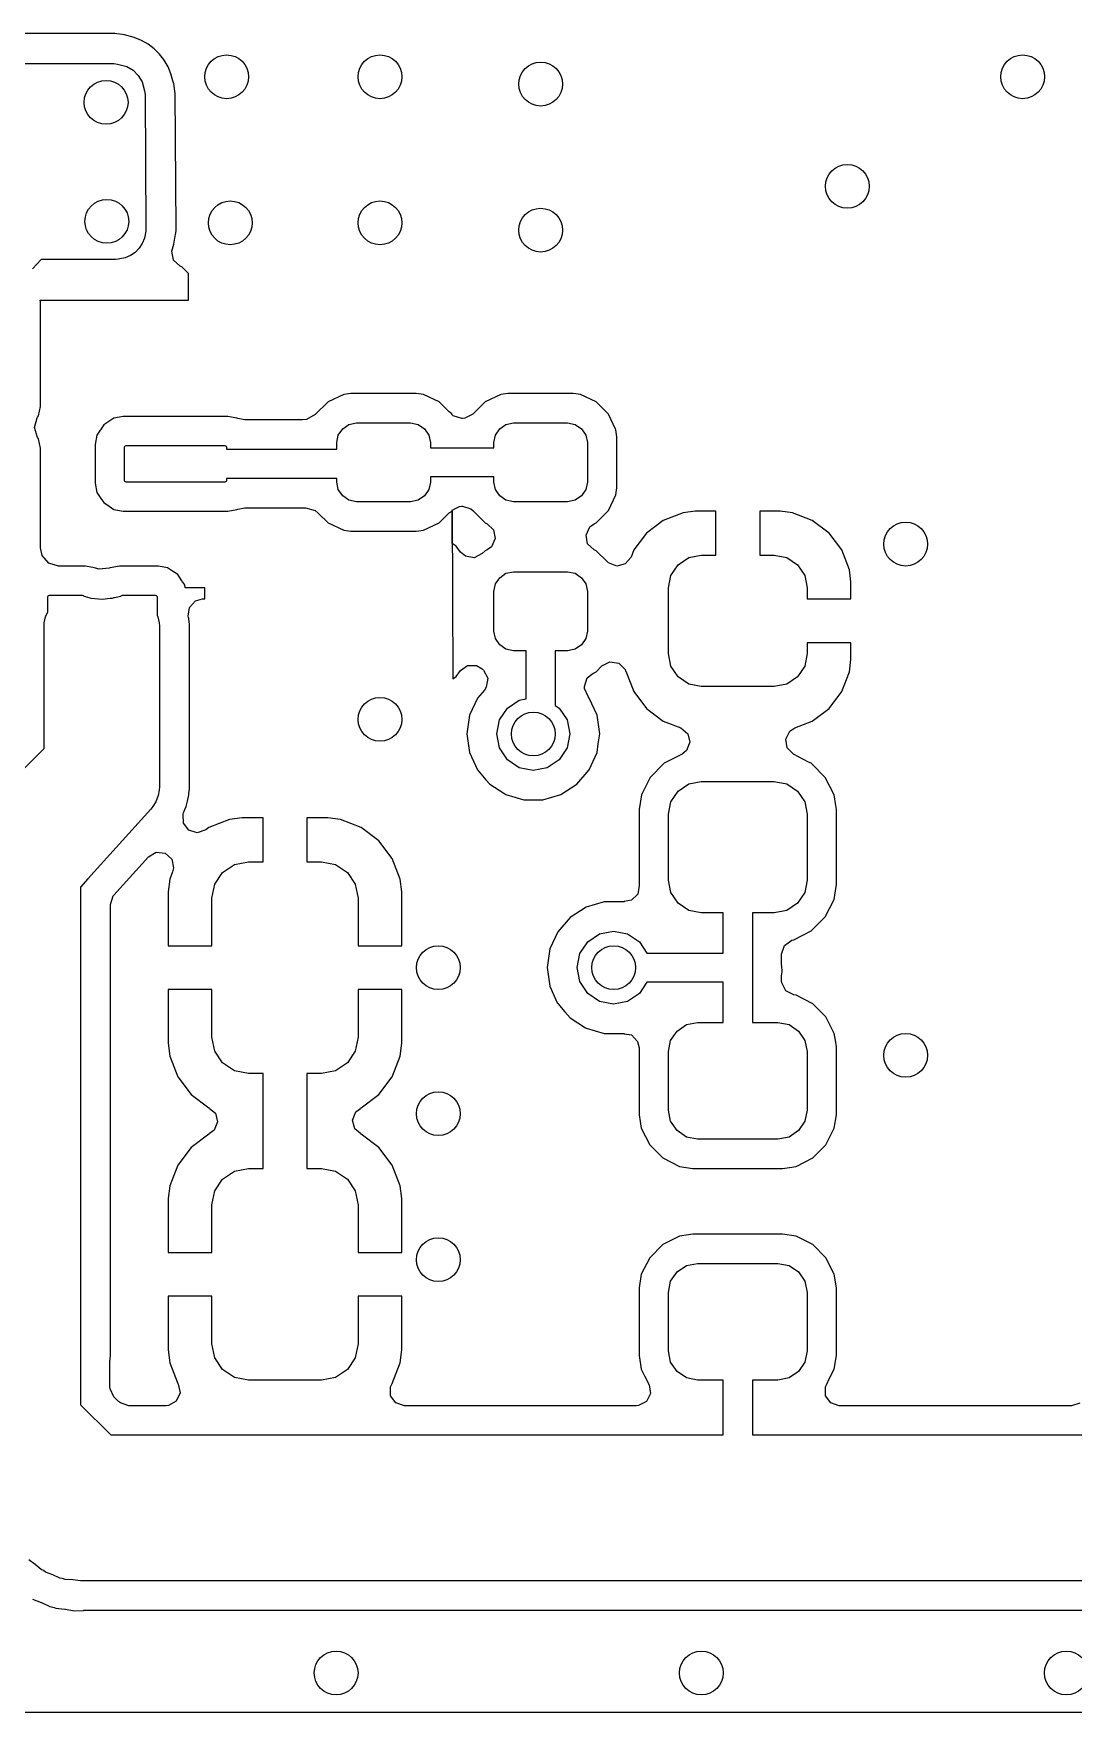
# Model space of a CAD drawing. Extents: x 100.3 to 197.2, y -144.7 to -85.3.
# Drawn here: x 141.43 to 148.55, y -144.7 to -133.2 of the extents above; entities that cross this region are included whole.
import ezdxf

# ---------------------------------------------------------------- set-up
doc = ezdxf.new("R2010")
doc.units = 0
doc.layers.add('BLACK', color=7, linetype='CONTINUOUS')

msp = doc.modelspace()

# ---------------------------------------------------------------- linework, layer by layer
at = {"layer": 'BLACK', "linetype": 'CONTINUOUS'}
for p, q in [((141.985, -133.204), (141.036, -133.204)), ((141.999, -133.205), (141.985, -133.204)), ((142.037, -133.21), (141.999, -133.205)), ((142.05, -133.213), (142.037, -133.21)), ((142.037, -133.21), (142.037, -133.21)), ((142.037, -133.21), (142.037, -133.21)), ((142.118, -133.231), (142.05, -133.213)), ((142.168, -133.252), (142.118, -133.231)), ((142.118, -133.231), (142.118, -133.231)), ((142.212, -133.277), (142.168, -133.252)), ((142.255, -133.309), (142.212, -133.277)), ((142.29, -133.345), (142.255, -133.309)), ((142.318, -133.38), (142.29, -133.345)), ((142.29, -133.345), (142.29, -133.345)), ((141.041, -133.41), (141.979, -133.41)), ((141.979, -133.41), (142.004, -133.413)), ((142.004, -133.413), (142.066, -133.43)), ((142.066, -133.43), (142.11, -133.455)), ((142.11, -133.455), (142.145, -133.491)), ((142.323, -133.387), (142.318, -133.38)), ((142.349, -133.431), (142.323, -133.387)), ((142.369, -133.48), (142.349, -133.431)), ((142.145, -133.491), (142.171, -133.535)), ((142.171, -133.535), (142.188, -133.596)), ((142.383, -133.528), (142.369, -133.48)), ((142.369, -133.48), (142.369, -133.48)), ((142.369, -133.48), (142.369, -133.48)), ((142.388, -133.548), (142.383, -133.528)), ((142.391, -133.561), (142.388, -133.548)), ((142.396, -133.6), (142.391, -133.561)), ((142.188, -133.596), (142.192, -133.621)), ((142.192, -133.621), (142.198, -134.539)), ((142.397, -133.613), (142.396, -133.6)), ((142.404, -134.542), (142.397, -133.613)), ((142.187, -134.606), (142.173, -134.642)), ((142.197, -134.558), (142.187, -134.606)), ((142.198, -134.539), (142.197, -134.558)), ((142.389, -134.645), (142.399, -134.592)), ((142.399, -134.592), (142.401, -134.582)), ((142.401, -134.582), (142.404, -134.552)), ((142.404, -134.552), (142.404, -134.542)), ((142.092, -134.724), (142.056, -134.739)), ((142.124, -134.702), (142.092, -134.724)), ((142.151, -134.674), (142.124, -134.702)), ((142.173, -134.642), (142.151, -134.674)), ((142.376, -134.695), (142.379, -134.679)), ((142.387, -134.755), (142.376, -134.695)), ((142.379, -134.679), (142.389, -134.645)), ((141.48, -134.75), (141.421, -134.814)), ((141.989, -134.75), (141.48, -134.75)), ((142.008, -134.748), (141.989, -134.75)), ((142.056, -134.739), (142.008, -134.748)), ((142.432, -134.797), (142.387, -134.755)), ((142.445, -134.803), (142.432, -134.797)), ((142.49, -134.848), (142.445, -134.803)), ((142.49, -135.03), (142.49, -134.848)), ((141.475, -135.042), (141.473, -135.03)), ((141.473, -135.03), (142.49, -135.03)), ((141.475, -135.758), (141.475, -135.042)), ((141.475, -135.042), (141.475, -135.042)), ((141.463, -135.821), (141.475, -135.758)), ((141.475, -135.758), (141.475, -135.758)), ((143.445, -135.726), (143.357, -135.813)), ((143.552, -135.676), (143.445, -135.726)), ((143.601, -135.669), (143.552, -135.676)), ((144.049, -135.669), (143.601, -135.669)), ((143.601, -135.669), (143.601, -135.669)), ((144.098, -135.676), (144.049, -135.669)), ((144.049, -135.669), (144.049, -135.669)), ((144.205, -135.726), (144.098, -135.676)), ((144.098, -135.676), (144.098, -135.676)), ((144.098, -135.676), (144.098, -135.676)), ((144.275, -135.795), (144.205, -135.726)), ((144.205, -135.726), (144.205, -135.726)), ((144.52, -135.726), (144.436, -135.81)), ((144.627, -135.676), (144.52, -135.726)), ((144.52, -135.726), (144.52, -135.726)), ((144.52, -135.726), (144.52, -135.726)), ((144.659, -135.672), (144.627, -135.676)), ((144.627, -135.676), (144.627, -135.676)), ((144.676, -135.669), (144.659, -135.672)), ((145.124, -135.669), (144.676, -135.669)), ((145.141, -135.672), (145.124, -135.669)), ((145.173, -135.676), (145.141, -135.672)), ((145.28, -135.726), (145.173, -135.676)), ((145.364, -135.81), (145.28, -135.726)), ((145.28, -135.726), (145.28, -135.726)), ((145.28, -135.726), (145.28, -135.726)), ((141.435, -135.902), (141.454, -135.835)), ((141.454, -135.835), (141.456, -135.831)), ((141.456, -135.831), (141.463, -135.821)), ((141.463, -135.821), (141.463, -135.821)), ((141.979, -135.837), (141.909, -135.884)), ((142.042, -135.825), (141.979, -135.837)), ((142.758, -135.825), (142.042, -135.825)), ((142.042, -135.825), (142.042, -135.825)), ((142.821, -135.837), (142.758, -135.825)), ((142.758, -135.825), (142.758, -135.825)), ((142.828, -135.84), (142.821, -135.837)), ((142.876, -135.85), (142.828, -135.84)), ((143.27, -135.85), (142.876, -135.85)), ((143.296, -135.847), (143.27, -135.85)), ((143.357, -135.813), (143.296, -135.847)), ((143.545, -135.91), (143.588, -135.88)), ((143.588, -135.88), (143.64, -135.87)), ((143.64, -135.87), (144.01, -135.87)), ((144.01, -135.87), (144.062, -135.88)), ((144.062, -135.88), (144.105, -135.91)), ((144.293, -135.807), (144.275, -135.795)), ((144.293, -135.813), (144.293, -135.807)), ((144.302, -135.821), (144.293, -135.813)), ((144.36, -135.839), (144.302, -135.821)), ((144.365, -135.839), (144.36, -135.839)), ((144.381, -135.838), (144.365, -135.839)), ((144.435, -135.811), (144.381, -135.838)), ((144.436, -135.81), (144.435, -135.811)), ((144.436, -135.81), (144.436, -135.81)), ((144.62, -135.91), (144.663, -135.88)), ((144.663, -135.88), (144.715, -135.87)), ((144.715, -135.87), (145.085, -135.87)), ((145.085, -135.87), (145.137, -135.88)), ((145.137, -135.88), (145.18, -135.91)), ((145.412, -135.913), (145.364, -135.81)), ((145.364, -135.81), (145.364, -135.81)), ((145.364, -135.81), (145.364, -135.81)), ((141.456, -135.969), (141.435, -135.902)), ((141.463, -135.979), (141.456, -135.969)), ((141.475, -136.042), (141.463, -135.979)), ((141.463, -135.979), (141.463, -135.979)), ((141.862, -135.954), (141.85, -136.017)), ((141.909, -135.884), (141.862, -135.954)), ((143.505, -136.005), (143.515, -135.953)), ((143.515, -135.953), (143.545, -135.91)), ((144.105, -135.91), (144.135, -135.953)), ((144.135, -135.953), (144.145, -136.005)), ((144.58, -136.005), (144.59, -135.953)), ((144.59, -135.953), (144.62, -135.91)), ((145.18, -135.91), (145.21, -135.953)), ((145.21, -135.953), (145.22, -136.005)), ((145.414, -135.917), (145.412, -135.913)), ((145.421, -135.966), (145.414, -135.917)), ((145.421, -136.314), (145.421, -135.966)), ((141.475, -136.725), (141.475, -136.042)), ((141.475, -136.042), (141.475, -136.042)), ((141.85, -136.017), (141.85, -136.283)), ((142.05, -136.037), (142.051, -136.033)), ((142.05, -136.262), (142.05, -136.037)), ((142.051, -136.033), (142.054, -136.029)), ((142.054, -136.029), (142.058, -136.026)), ((142.058, -136.026), (142.062, -136.025)), ((142.062, -136.025), (142.737, -136.025)), ((142.737, -136.025), (142.742, -136.026)), ((142.742, -136.026), (142.746, -136.029)), ((142.746, -136.029), (142.749, -136.033)), ((142.749, -136.033), (142.75, -136.037)), ((142.75, -136.037), (142.75, -136.05)), ((142.75, -136.05), (143.505, -136.05)), ((143.505, -136.05), (143.505, -136.005)), ((144.145, -136.005), (144.145, -136.04)), ((144.145, -136.04), (144.58, -136.04)), ((144.58, -136.04), (144.58, -136.005)), ((145.22, -136.005), (145.22, -136.275)), ((141.85, -136.283), (141.862, -136.346)), ((142.051, -136.267), (142.05, -136.262)), ((142.054, -136.271), (142.051, -136.267)), ((142.058, -136.274), (142.054, -136.271)), ((142.062, -136.275), (142.058, -136.274)), ((142.737, -136.275), (142.062, -136.275)), ((142.742, -136.274), (142.737, -136.275)), ((142.746, -136.271), (142.742, -136.274)), ((142.749, -136.267), (142.746, -136.271)), ((142.75, -136.262), (142.749, -136.267)), ((143.505, -136.25), (142.75, -136.25)), ((142.75, -136.25), (142.75, -136.262)), ((143.505, -136.275), (143.505, -136.25)), ((143.515, -136.327), (143.505, -136.275)), ((143.545, -136.37), (143.515, -136.327)), ((144.135, -136.327), (144.105, -136.37)), ((144.145, -136.275), (144.135, -136.327)), ((144.58, -136.24), (144.145, -136.24)), ((144.145, -136.24), (144.145, -136.275)), ((144.58, -136.275), (144.58, -136.24)), ((144.59, -136.327), (144.58, -136.275)), ((144.62, -136.37), (144.59, -136.327)), ((145.21, -136.327), (145.18, -136.37)), ((145.22, -136.275), (145.21, -136.327)), ((145.414, -136.363), (145.421, -136.314)), ((141.862, -136.346), (141.89, -136.388)), ((141.89, -136.388), (141.909, -136.416)), ((141.909, -136.416), (141.946, -136.44)), ((141.946, -136.44), (141.979, -136.463)), ((142.828, -136.46), (142.876, -136.451)), ((142.876, -136.451), (143.29, -136.451)), ((143.29, -136.451), (143.357, -136.47)), ((143.588, -136.4), (143.545, -136.37)), ((143.64, -136.41), (143.588, -136.4)), ((144.01, -136.41), (143.64, -136.41)), ((144.062, -136.4), (144.01, -136.41)), ((144.105, -136.37), (144.062, -136.4)), ((144.295, -136.467), (144.344, -136.442)), ((144.344, -136.442), (144.36, -136.44)), ((144.36, -136.44), (144.365, -136.44)), ((144.365, -136.44), (144.423, -136.459)), ((144.663, -136.4), (144.62, -136.37)), ((144.715, -136.41), (144.663, -136.4)), ((145.085, -136.41), (144.715, -136.41)), ((145.137, -136.4), (145.085, -136.41)), ((145.18, -136.37), (145.137, -136.4)), ((145.364, -136.47), (145.414, -136.363)), ((141.979, -136.463), (142.042, -136.475)), ((142.042, -136.475), (142.042, -136.475)), ((142.042, -136.475), (142.042, -136.475)), ((142.042, -136.475), (142.758, -136.475)), ((142.758, -136.475), (142.821, -136.463)), ((142.758, -136.475), (142.758, -136.475)), ((142.821, -136.463), (142.828, -136.46)), ((142.821, -136.463), (142.821, -136.463)), ((143.357, -136.47), (143.377, -136.487)), ((143.377, -136.487), (143.445, -136.554)), ((143.445, -136.554), (143.552, -136.604)), ((144.098, -136.604), (144.205, -136.554)), ((144.205, -136.554), (144.275, -136.485)), ((144.275, -136.485), (144.295, -136.474)), ((144.295, -136.695), (144.295, -136.467)), ((144.295, -136.474), (144.298, -137.623)), ((144.423, -136.459), (144.435, -136.469)), ((144.435, -136.469), (144.436, -136.47)), ((144.436, -136.47), (144.436, -136.47)), ((144.436, -136.47), (144.52, -136.554)), ((144.52, -136.554), (144.52, -136.554)), ((144.52, -136.554), (144.52, -136.554)), ((144.52, -136.554), (144.533, -136.56)), ((144.533, -136.56), (144.578, -136.602)), ((145.237, -136.582), (145.267, -136.56)), ((145.267, -136.56), (145.28, -136.554)), ((145.28, -136.554), (145.364, -136.47)), ((145.74, -136.538), (145.625, -136.625)), ((145.875, -136.485), (145.74, -136.538)), ((145.959, -136.475), (145.875, -136.485)), ((146.1, -136.475), (145.959, -136.475)), ((146.1, -136.775), (146.1, -136.475)), ((146.1, -136.475), (146.1, -136.475)), ((146.4, -136.475), (146.4, -136.775)), ((146.541, -136.475), (146.4, -136.475)), ((146.4, -136.475), (146.4, -136.475)), ((146.625, -136.485), (146.541, -136.475)), ((146.76, -136.538), (146.625, -136.485)), ((146.875, -136.625), (146.76, -136.538)), ((143.552, -136.604), (143.601, -136.611)), ((143.601, -136.611), (143.601, -136.611)), ((143.601, -136.611), (144.049, -136.611)), ((144.049, -136.611), (144.066, -136.608)), ((144.066, -136.608), (144.098, -136.604)), ((144.589, -136.662), (144.563, -136.718)), ((144.578, -136.602), (144.589, -136.662)), ((145.211, -136.638), (145.237, -136.582)), ((145.222, -136.698), (145.211, -136.638)), ((145.625, -136.625), (145.538, -136.74)), ((145.625, -136.625), (145.625, -136.625)), ((146.962, -136.74), (146.875, -136.625)), ((146.875, -136.625), (146.875, -136.625)), ((141.487, -136.777), (141.475, -136.725)), ((141.532, -136.83), (141.487, -136.777)), ((144.321, -136.714), (144.295, -136.695)), ((144.351, -136.754), (144.321, -136.714)), ((144.321, -136.714), (144.321, -136.714)), ((144.385, -136.783), (144.351, -136.754)), ((144.446, -136.793), (144.385, -136.783)), ((144.5, -136.765), (144.446, -136.793)), ((144.52, -136.746), (144.5, -136.765)), ((144.533, -136.74), (144.52, -136.746)), ((144.563, -136.718), (144.533, -136.74)), ((145.267, -136.74), (145.222, -136.698)), ((145.28, -136.746), (145.267, -136.74)), ((145.357, -136.822), (145.28, -136.746)), ((145.519, -136.789), (145.48, -136.836)), ((145.538, -136.74), (145.519, -136.789)), ((145.538, -136.74), (145.538, -136.74)), ((145.841, -136.841), (145.914, -136.792)), ((145.914, -136.792), (146, -136.775)), ((146, -136.775), (146.1, -136.775)), ((146.4, -136.775), (146.5, -136.775)), ((146.5, -136.775), (146.586, -136.792)), ((146.586, -136.792), (146.659, -136.841)), ((147.015, -136.875), (146.962, -136.74)), ((141.6, -136.85), (141.532, -136.83)), ((141.783, -136.85), (141.6, -136.85)), ((141.846, -136.862), (141.783, -136.85)), ((141.783, -136.85), (141.783, -136.85)), ((141.853, -136.865), (141.846, -136.862)), ((141.878, -136.872), (141.853, -136.865)), ((141.947, -136.865), (141.878, -136.872)), ((141.954, -136.862), (141.947, -136.865)), ((142.017, -136.85), (141.954, -136.862)), ((142.283, -136.85), (142.017, -136.85)), ((142.017, -136.85), (142.017, -136.85)), ((142.346, -136.862), (142.283, -136.85)), ((142.283, -136.85), (142.283, -136.85)), ((142.38, -136.885), (142.346, -136.862)), ((142.416, -136.909), (142.38, -136.885)), ((142.444, -136.951), (142.416, -136.909)), ((144.62, -136.93), (144.663, -136.9)), ((144.663, -136.9), (144.715, -136.89)), ((144.715, -136.89), (145.085, -136.89)), ((145.085, -136.89), (145.137, -136.9)), ((145.137, -136.9), (145.18, -136.93)), ((145.364, -136.829), (145.357, -136.822)), ((145.421, -136.851), (145.364, -136.829)), ((145.48, -136.836), (145.421, -136.851)), ((145.775, -137), (145.792, -136.914)), ((145.792, -136.914), (145.841, -136.841)), ((146.659, -136.841), (146.708, -136.914)), ((146.708, -136.914), (146.725, -137)), ((147.025, -136.959), (147.015, -136.875)), ((142.463, -136.979), (142.444, -136.951)), ((142.467, -137), (142.463, -136.979)), ((142.6, -137), (142.467, -137)), ((142.6, -137.075), (142.6, -137)), ((144.58, -137.025), (144.59, -136.973)), ((144.58, -137.295), (144.58, -137.025)), ((144.59, -136.973), (144.62, -136.93)), ((145.18, -136.93), (145.21, -136.973)), ((145.21, -136.973), (145.22, -137.025)), ((145.22, -137.025), (145.22, -137.295)), ((145.775, -137.45), (145.775, -137)), ((146.725, -137), (146.725, -137.075)), ((147.025, -137.075), (147.025, -136.959)), ((147.025, -136.959), (147.025, -136.959)), ((141.525, -137.062), (141.526, -137.058)), ((141.525, -137.163), (141.525, -137.062)), ((141.526, -137.058), (141.529, -137.054)), ((141.529, -137.054), (141.533, -137.051)), ((141.533, -137.051), (141.537, -137.05)), ((141.537, -137.05), (141.762, -137.05)), ((141.762, -137.05), (141.767, -137.051)), ((141.767, -137.051), (141.771, -137.054)), ((141.771, -137.054), (141.774, -137.057)), ((141.774, -137.057), (141.775, -137.057)), ((141.775, -137.057), (141.785, -137.059)), ((141.785, -137.059), (141.79, -137.061)), ((141.79, -137.061), (141.82, -137.069)), ((141.82, -137.069), (141.82, -137.069)), ((141.82, -137.069), (141.82, -137.069)), ((141.82, -137.069), (141.9, -137.077)), ((141.9, -137.077), (141.953, -137.071)), ((141.9, -137.077), (141.9, -137.077)), ((141.9, -137.077), (141.9, -137.077)), ((141.953, -137.071), (141.955, -137.071)), ((141.955, -137.071), (141.959, -137.07)), ((141.959, -137.07), (141.965, -137.07)), ((141.965, -137.07), (141.969, -137.069)), ((141.969, -137.069), (141.98, -137.066)), ((141.98, -137.066), (141.983, -137.066)), ((141.983, -137.066), (141.994, -137.063)), ((141.994, -137.063), (142.025, -137.057)), ((141.994, -137.063), (141.994, -137.063)), ((142.025, -137.057), (142.026, -137.057)), ((142.026, -137.057), (142.029, -137.054)), ((142.029, -137.054), (142.033, -137.051)), ((142.033, -137.051), (142.037, -137.05)), ((142.037, -137.05), (142.262, -137.05)), ((142.262, -137.05), (142.267, -137.051)), ((142.267, -137.051), (142.271, -137.054)), ((142.271, -137.054), (142.274, -137.058)), ((142.274, -137.058), (142.275, -137.062)), ((142.275, -137.062), (142.275, -137.187)), ((142.488, -137.193), (142.495, -137.133)), ((142.495, -137.133), (142.537, -137.088)), ((142.537, -137.088), (142.585, -137.075)), ((142.585, -137.075), (142.6, -137.075)), ((146.725, -137.075), (147.025, -137.075)), ((147.025, -137.075), (147.025, -137.075)), ((141.5, -137.262), (141.502, -137.238)), ((141.5, -138.1), (141.5, -137.262)), ((141.502, -137.238), (141.51, -137.198)), ((141.51, -137.198), (141.525, -137.163)), ((142.275, -137.187), (142.28, -137.198)), ((142.28, -137.198), (142.288, -137.238)), ((142.288, -137.238), (142.29, -137.262)), ((142.29, -137.262), (142.29, -138.362)), ((142.49, -137.203), (142.488, -137.193)), ((142.491, -137.21), (142.49, -137.203)), ((142.49, -137.203), (142.49, -137.203)), ((142.492, -137.213), (142.491, -137.21)), ((142.495, -137.247), (142.492, -137.213)), ((142.495, -137.257), (142.495, -137.247)), ((142.495, -138.366), (142.495, -137.257)), ((144.59, -137.347), (144.58, -137.295)), ((144.62, -137.39), (144.59, -137.347)), ((145.21, -137.347), (145.18, -137.39)), ((145.22, -137.295), (145.21, -137.347)), ((147.025, -137.375), (146.725, -137.375)), ((146.725, -137.375), (146.725, -137.45)), ((147.025, -137.491), (147.025, -137.375)), ((147.025, -137.375), (147.025, -137.375)), ((144.663, -137.42), (144.62, -137.39)), ((144.715, -137.43), (144.663, -137.42)), ((144.8, -137.43), (144.715, -137.43)), ((144.8, -137.76), (144.8, -137.43)), ((145.085, -137.43), (145, -137.43)), ((145, -137.43), (145, -137.805)), ((145.137, -137.42), (145.085, -137.43)), ((145.18, -137.39), (145.137, -137.42)), ((145.792, -137.536), (145.775, -137.45)), ((146.725, -137.45), (146.708, -137.536)), ((147.015, -137.575), (147.025, -137.491)), ((147.025, -137.491), (147.025, -137.491)), ((144.298, -137.623), (144.321, -137.606)), ((144.321, -137.606), (144.351, -137.566)), ((144.321, -137.606), (144.321, -137.606)), ((144.351, -137.566), (144.4, -137.53)), ((144.4, -137.53), (144.462, -137.531)), ((144.462, -137.531), (144.5, -137.555)), ((144.5, -137.555), (144.51, -137.564)), ((144.51, -137.564), (144.538, -137.619)), ((145.219, -137.616), (145.258, -137.585)), ((145.258, -137.585), (145.28, -137.574)), ((145.28, -137.574), (145.32, -137.534)), ((145.32, -137.534), (145.375, -137.506)), ((145.375, -137.506), (145.435, -137.516)), ((145.435, -137.516), (145.478, -137.559)), ((145.478, -137.559), (145.482, -137.57)), ((145.482, -137.57), (145.483, -137.57)), ((145.483, -137.57), (145.538, -137.71)), ((145.841, -137.609), (145.792, -137.536)), ((146.708, -137.536), (146.659, -137.609)), ((146.962, -137.71), (147.015, -137.575)), ((144.515, -137.699), (144.467, -137.754)), ((144.528, -137.679), (144.515, -137.699)), ((144.538, -137.619), (144.528, -137.679)), ((145.201, -137.674), (145.219, -137.616)), ((145.201, -137.68), (145.201, -137.674)), ((145.201, -137.688), (145.201, -137.68)), ((145.225, -137.744), (145.201, -137.688)), ((145.538, -137.71), (145.625, -137.825)), ((145.914, -137.658), (145.841, -137.609)), ((146, -137.675), (145.914, -137.658)), ((146.5, -137.675), (146, -137.675)), ((146.586, -137.658), (146.5, -137.675)), ((146.659, -137.609), (146.586, -137.658)), ((146.875, -137.825), (146.962, -137.71)), ((144.467, -137.754), (144.413, -137.872)), ((144.619, -137.904), (144.673, -137.823)), ((144.673, -137.823), (144.754, -137.769)), ((144.754, -137.769), (144.8, -137.76)), ((145, -137.805), (145.027, -137.823)), ((145.027, -137.823), (145.081, -137.904)), ((145.233, -137.754), (145.225, -137.744)), ((145.287, -137.872), (145.233, -137.754)), ((145.233, -137.754), (145.233, -137.754)), ((145.625, -137.825), (145.625, -137.825)), ((145.625, -137.825), (145.74, -137.912)), ((146.76, -137.912), (146.875, -137.825)), ((146.875, -137.825), (146.875, -137.825)), ((144.413, -137.872), (144.395, -138)), ((144.6, -138), (144.619, -137.904)), ((145.081, -137.904), (145.1, -138)), ((145.305, -138), (145.287, -137.872)), ((145.74, -137.912), (145.86, -137.959)), ((146.64, -137.959), (146.76, -137.912)), ((144.395, -138), (144.395, -138)), ((144.395, -138), (144.413, -138.128)), ((144.619, -138.096), (144.6, -138)), ((145.1, -138), (145.081, -138.096)), ((145.295, -138.068), (145.305, -138)), ((145.305, -138), (145.305, -138)), ((145.86, -137.959), (145.907, -137.998)), ((145.922, -138.057), (145.9, -138.114)), ((145.907, -137.998), (145.922, -138.057)), ((146.579, -138.036), (146.606, -137.981)), ((146.588, -138.096), (146.579, -138.036)), ((146.606, -137.981), (146.64, -137.959)), ((140.767, -138.833), (141.441, -138.159)), ((141.441, -138.159), (141.5, -138.1)), ((141.441, -138.159), (141.441, -138.159)), ((144.413, -138.128), (144.467, -138.246)), ((144.673, -138.177), (144.619, -138.096)), ((144.754, -138.231), (144.673, -138.177)), ((145.027, -138.177), (144.946, -138.231)), ((145.081, -138.096), (145.027, -138.177)), ((145.233, -138.246), (145.287, -138.128)), ((145.287, -138.128), (145.295, -138.068)), ((145.869, -138.139), (145.747, -138.201)), ((145.9, -138.114), (145.869, -138.139)), ((146.631, -138.139), (146.588, -138.096)), ((146.735, -138.192), (146.631, -138.139)), ((144.467, -138.246), (144.467, -138.246)), ((144.467, -138.246), (144.525, -138.313)), ((144.85, -138.25), (144.754, -138.231)), ((144.946, -138.231), (144.85, -138.25)), ((145.148, -138.344), (145.233, -138.246)), ((145.747, -138.201), (145.651, -138.297)), ((146.753, -138.201), (146.735, -138.192)), ((146.849, -138.297), (146.753, -138.201)), ((142.288, -138.385), (142.281, -138.422)), ((142.29, -138.362), (142.288, -138.385)), ((142.491, -138.417), (142.492, -138.408)), ((142.492, -138.408), (142.495, -138.376)), ((142.495, -138.376), (142.495, -138.366)), ((144.525, -138.313), (144.552, -138.344)), ((144.552, -138.344), (144.649, -138.406)), ((144.649, -138.406), (144.661, -138.414)), ((145.039, -138.414), (145.148, -138.344)), ((145.651, -138.297), (145.59, -138.417)), ((145.792, -138.464), (145.841, -138.391)), ((145.841, -138.391), (145.914, -138.342)), ((145.914, -138.342), (146, -138.325)), ((146, -138.325), (146.5, -138.325)), ((146.5, -138.325), (146.586, -138.342)), ((146.586, -138.342), (146.659, -138.391)), ((146.659, -138.391), (146.708, -138.464)), ((146.91, -138.417), (146.849, -138.297)), ((146.849, -138.297), (146.849, -138.297)), ((142.231, -138.516), (141.801, -138.993)), ((142.245, -138.497), (142.231, -138.516)), ((142.265, -138.465), (142.245, -138.497)), ((142.281, -138.422), (142.265, -138.465)), ((142.456, -138.541), (142.465, -138.517)), ((142.465, -138.517), (142.473, -138.496)), ((142.473, -138.496), (142.483, -138.459)), ((142.483, -138.459), (142.491, -138.417)), ((144.661, -138.414), (144.785, -138.451)), ((144.785, -138.451), (144.785, -138.451)), ((144.785, -138.451), (144.915, -138.451)), ((144.915, -138.451), (145.039, -138.414)), ((144.915, -138.451), (144.915, -138.451)), ((145.59, -138.417), (145.575, -138.517)), ((145.575, -138.517), (145.575, -139.033)), ((145.59, -138.417), (145.59, -138.417)), ((145.775, -138.55), (145.792, -138.464)), ((146.708, -138.464), (146.725, -138.55)), ((146.921, -138.489), (146.91, -138.417)), ((146.91, -138.417), (146.91, -138.417)), ((146.91, -138.417), (146.91, -138.417)), ((146.925, -138.517), (146.921, -138.489)), ((146.925, -139.033), (146.925, -138.517)), ((142.452, -138.549), (142.456, -138.541)), ((142.454, -138.611), (142.452, -138.549)), ((142.491, -138.659), (142.454, -138.611)), ((142.456, -138.541), (142.456, -138.541)), ((142.628, -138.641), (142.607, -138.657)), ((142.769, -138.586), (142.628, -138.641)), ((142.857, -138.575), (142.769, -138.586)), ((143, -138.575), (142.857, -138.575)), ((143, -138.875), (143, -138.575)), ((143, -138.575), (143, -138.575)), ((143.3, -138.575), (143.3, -138.875)), ((143.443, -138.575), (143.3, -138.575)), ((143.3, -138.575), (143.3, -138.575)), ((143.531, -138.586), (143.443, -138.575)), ((143.672, -138.641), (143.531, -138.586)), ((143.793, -138.732), (143.672, -138.641)), ((145.775, -139), (145.775, -138.55)), ((146.725, -138.55), (146.725, -139)), ((142.549, -138.677), (142.491, -138.659)), ((142.607, -138.657), (142.549, -138.677)), ((143.884, -138.853), (143.793, -138.732)), ((141.998, -139.082), (142.215, -138.841)), ((142.215, -138.841), (142.268, -138.81)), ((142.268, -138.81), (142.329, -138.817)), ((142.329, -138.817), (142.374, -138.858)), ((142.374, -138.858), (142.387, -138.917)), ((143.939, -138.994), (143.884, -138.853)), ((142.38, -138.943), (142.361, -138.994)), ((142.387, -138.917), (142.38, -138.943)), ((142.669, -139.029), (142.723, -138.948)), ((142.723, -138.948), (142.804, -138.894)), ((142.804, -138.894), (142.9, -138.875)), ((142.9, -138.875), (143, -138.875)), ((143.3, -138.875), (143.4, -138.875)), ((143.4, -138.875), (143.496, -138.894)), ((143.496, -138.894), (143.577, -138.948)), ((143.577, -138.948), (143.631, -139.029)), ((141.801, -138.993), (141.75, -139.05)), ((141.75, -139.05), (141.75, -139.127)), ((141.801, -138.993), (141.801, -138.993)), ((141.974, -139.109), (141.981, -139.101)), ((141.981, -139.101), (141.998, -139.082)), ((142.361, -138.994), (142.35, -139.082)), ((142.35, -139.082), (142.35, -139.45)), ((142.65, -139.125), (142.669, -139.029)), ((143.631, -139.029), (143.65, -139.125)), ((143.95, -139.082), (143.939, -138.994)), ((143.95, -139.45), (143.95, -139.082)), ((143.95, -139.082), (143.95, -139.082)), ((145.565, -139.096), (145.522, -139.139)), ((145.575, -139.037), (145.565, -139.096)), ((145.575, -139.033), (145.575, -139.036)), ((145.575, -139.036), (145.575, -139.037)), ((145.575, -139.037), (145.575, -139.037)), ((145.575, -139.037), (145.575, -139.037)), ((145.792, -139.086), (145.775, -139)), ((145.841, -139.159), (145.792, -139.086)), ((146.708, -139.086), (146.659, -139.159)), ((146.725, -139), (146.708, -139.086)), ((146.91, -139.133), (146.924, -139.045)), ((146.924, -139.045), (146.925, -139.033)), ((141.75, -139.127), (141.75, -139.127)), ((141.75, -139.127), (141.75, -141.7)), ((141.956, -139.167), (141.974, -139.109)), ((141.956, -141.55), (141.956, -139.167)), ((142.65, -139.45), (142.65, -139.125)), ((143.65, -139.125), (143.65, -139.45)), ((145.211, -139.186), (145.102, -139.256)), ((145.335, -139.149), (145.211, -139.186)), ((145.211, -139.186), (145.211, -139.186)), ((145.472, -139.149), (145.335, -139.149)), ((145.522, -139.139), (145.472, -139.148)), ((145.472, -139.148), (145.472, -139.149)), ((145.914, -139.208), (145.841, -139.159)), ((146, -139.225), (145.914, -139.208)), ((146.586, -139.208), (146.5, -139.225)), ((146.659, -139.159), (146.586, -139.208)), ((146.849, -139.253), (146.91, -139.133)), ((145.102, -139.256), (145.017, -139.354)), ((146.15, -139.225), (146, -139.225)), ((146.15, -139.5), (146.15, -139.225)), ((146.5, -139.225), (146.35, -139.225)), ((146.35, -139.225), (146.35, -139.6)), ((146.753, -139.349), (146.849, -139.253)), ((145.017, -139.354), (144.963, -139.472)), ((145.169, -139.504), (145.223, -139.423)), ((145.223, -139.423), (145.304, -139.369)), ((145.304, -139.369), (145.4, -139.35)), ((145.4, -139.35), (145.496, -139.369)), ((145.496, -139.369), (145.577, -139.423)), ((145.577, -139.423), (145.628, -139.5)), ((146.569, -139.449), (146.619, -139.413)), ((146.619, -139.413), (146.632, -139.41)), ((146.632, -139.41), (146.633, -139.41)), ((146.633, -139.41), (146.753, -139.349)), ((146.633, -139.41), (146.633, -139.41)), ((142.35, -139.45), (142.35, -139.45)), ((142.35, -139.45), (142.65, -139.45)), ((143.65, -139.45), (143.95, -139.45)), ((143.95, -139.45), (143.95, -139.45)), ((144.963, -139.472), (144.945, -139.6)), ((145.15, -139.6), (145.169, -139.504)), ((145.628, -139.5), (146.15, -139.5)), ((146.55, -139.507), (146.569, -139.449)), ((146.55, -139.584), (146.55, -139.507)), ((144.945, -139.6), (144.945, -139.6)), ((144.945, -139.6), (144.963, -139.728)), ((145.169, -139.696), (145.15, -139.6)), ((146.35, -139.6), (146.35, -139.975)), ((146.551, -139.588), (146.55, -139.584)), ((146.55, -139.656), (146.554, -139.629)), ((146.55, -139.689), (146.55, -139.656)), ((146.554, -139.628), (146.551, -139.588)), ((146.554, -139.629), (146.554, -139.628)), ((142.65, -139.75), (142.35, -139.75)), ((142.35, -139.75), (142.35, -139.75)), ((142.35, -139.75), (142.35, -140.118)), ((142.65, -140.075), (142.65, -139.75)), ((143.95, -139.75), (143.65, -139.75)), ((143.65, -139.75), (143.65, -140.075)), ((143.95, -140.118), (143.95, -139.75)), ((143.95, -139.75), (143.95, -139.75)), ((144.963, -139.728), (145.014, -139.84)), ((145.223, -139.777), (145.169, -139.696)), ((145.304, -139.831), (145.223, -139.777)), ((145.577, -139.777), (145.496, -139.831)), ((145.628, -139.7), (145.577, -139.777)), ((146.15, -139.7), (145.628, -139.7)), ((146.15, -139.975), (146.15, -139.7)), ((146.552, -139.704), (146.55, -139.689)), ((146.579, -139.759), (146.552, -139.704)), ((146.634, -139.787), (146.579, -139.759)), ((146.65, -139.789), (146.634, -139.787)), ((146.763, -139.847), (146.65, -139.789)), ((146.65, -139.789), (146.65, -139.789)), ((145.014, -139.84), (145.017, -139.846)), ((145.017, -139.846), (145.066, -139.903)), ((145.066, -139.903), (145.102, -139.944)), ((145.4, -139.85), (145.304, -139.831)), ((145.496, -139.831), (145.4, -139.85)), ((146.853, -139.937), (146.763, -139.847)), ((145.102, -139.944), (145.208, -140.012)), ((145.208, -140.012), (145.211, -140.014)), ((145.211, -140.014), (145.335, -140.05)), ((145.834, -140.034), (145.898, -139.99)), ((145.898, -139.99), (145.975, -139.975)), ((145.975, -139.975), (146.15, -139.975)), ((146.35, -139.975), (146.525, -139.975)), ((146.525, -139.975), (146.602, -139.99)), ((146.602, -139.99), (146.666, -140.034)), ((146.911, -140.05), (146.853, -139.937)), ((142.35, -140.118), (142.361, -140.206)), ((142.669, -140.171), (142.65, -140.075)), ((143.65, -140.075), (143.631, -140.171)), ((143.939, -140.206), (143.95, -140.118)), ((143.95, -140.118), (143.95, -140.118)), ((145.335, -140.05), (145.335, -140.05)), ((145.335, -140.05), (145.472, -140.05)), ((145.472, -140.05), (145.472, -140.053)), ((145.472, -140.053), (145.522, -140.061)), ((145.522, -140.061), (145.564, -140.105)), ((145.564, -140.105), (145.575, -140.149)), ((145.775, -140.175), (145.79, -140.098)), ((145.79, -140.098), (145.834, -140.034)), ((146.666, -140.034), (146.71, -140.098)), ((146.71, -140.098), (146.725, -140.175)), ((146.918, -140.097), (146.911, -140.05)), ((146.911, -140.05), (146.911, -140.05)), ((146.911, -140.05), (146.911, -140.05)), ((146.925, -140.143), (146.918, -140.097)), ((142.361, -140.206), (142.416, -140.347)), ((142.723, -140.252), (142.669, -140.171)), ((143.631, -140.171), (143.577, -140.252)), ((143.884, -140.347), (143.939, -140.206)), ((145.575, -140.149), (145.575, -140.607)), ((145.775, -140.575), (145.775, -140.175)), ((146.725, -140.175), (146.725, -140.575)), ((146.925, -140.607), (146.925, -140.143)), ((142.416, -140.347), (142.507, -140.468)), ((142.804, -140.306), (142.723, -140.252)), ((142.9, -140.325), (142.804, -140.306)), ((143, -140.325), (142.9, -140.325)), ((143, -140.975), (143, -140.325)), ((143.4, -140.325), (143.3, -140.325)), ((143.3, -140.325), (143.3, -140.975)), ((143.496, -140.306), (143.4, -140.325)), ((143.577, -140.252), (143.496, -140.306)), ((143.793, -140.468), (143.884, -140.347)), ((142.507, -140.468), (142.628, -140.559)), ((143.672, -140.559), (143.793, -140.468)), ((142.628, -140.559), (142.634, -140.562)), ((142.634, -140.562), (142.633, -140.564)), ((142.633, -140.564), (142.673, -140.597)), ((143.612, -140.644), (143.635, -140.587)), ((143.635, -140.587), (143.667, -140.564)), ((143.666, -140.562), (143.672, -140.559)), ((143.667, -140.564), (143.666, -140.562)), ((145.79, -140.652), (145.775, -140.575)), ((146.725, -140.575), (146.71, -140.652)), ((142.688, -140.656), (142.665, -140.713)), ((142.673, -140.597), (142.688, -140.656)), ((143.627, -140.703), (143.612, -140.644)), ((143.667, -140.736), (143.627, -140.703)), ((145.575, -140.607), (145.575, -140.607)), ((145.575, -140.607), (145.589, -140.7)), ((145.589, -140.7), (145.589, -140.7)), ((145.589, -140.7), (145.647, -140.813)), ((145.834, -140.716), (145.79, -140.652)), ((146.71, -140.652), (146.666, -140.716)), ((146.853, -140.813), (146.911, -140.7)), ((146.911, -140.7), (146.925, -140.607)), ((142.628, -140.741), (142.507, -140.832)), ((142.634, -140.738), (142.628, -140.741)), ((142.665, -140.713), (142.633, -140.736)), ((142.633, -140.736), (142.634, -140.738)), ((143.666, -140.738), (143.667, -140.736)), ((143.672, -140.741), (143.666, -140.738)), ((143.793, -140.832), (143.672, -140.741)), ((145.647, -140.813), (145.737, -140.903)), ((145.898, -140.76), (145.834, -140.716)), ((145.975, -140.775), (145.898, -140.76)), ((146.525, -140.775), (145.975, -140.775)), ((146.602, -140.76), (146.525, -140.775)), ((146.666, -140.716), (146.602, -140.76)), ((146.763, -140.903), (146.853, -140.813)), ((142.507, -140.832), (142.416, -140.953)), ((143.884, -140.953), (143.793, -140.832)), ((145.737, -140.903), (145.85, -140.961)), ((146.65, -140.961), (146.763, -140.903)), ((142.416, -140.953), (142.361, -141.094)), ((142.669, -141.129), (142.723, -141.048)), ((142.723, -141.048), (142.804, -140.994)), ((142.804, -140.994), (142.9, -140.975)), ((142.9, -140.975), (143, -140.975)), ((143.3, -140.975), (143.4, -140.975)), ((143.4, -140.975), (143.496, -140.994)), ((143.496, -140.994), (143.577, -141.048)), ((143.577, -141.048), (143.631, -141.129)), ((143.939, -141.094), (143.884, -140.953)), ((145.85, -140.961), (145.943, -140.975)), ((145.943, -140.975), (146.557, -140.975)), ((146.557, -140.975), (146.603, -140.968)), ((146.557, -140.975), (146.557, -140.975)), ((146.557, -140.975), (146.557, -140.975)), ((146.603, -140.968), (146.65, -140.961)), ((146.65, -140.961), (146.65, -140.961)), ((146.65, -140.961), (146.65, -140.961)), ((142.361, -141.094), (142.35, -141.182)), ((142.65, -141.225), (142.669, -141.129)), ((143.631, -141.129), (143.65, -141.225)), ((143.95, -141.182), (143.939, -141.094)), ((142.35, -141.182), (142.35, -141.55)), ((142.65, -141.55), (142.65, -141.225)), ((143.65, -141.225), (143.65, -141.55)), ((143.95, -141.55), (143.95, -141.182)), ((143.95, -141.182), (143.95, -141.182)), ((145.737, -141.497), (145.647, -141.587)), ((145.85, -141.439), (145.737, -141.497)), ((145.943, -141.425), (145.85, -141.439)), ((145.85, -141.439), (145.85, -141.439)), ((146.557, -141.424), (145.943, -141.424)), ((145.943, -141.424), (145.943, -141.425)), ((146.65, -141.439), (146.557, -141.424)), ((146.763, -141.497), (146.65, -141.439)), ((146.65, -141.439), (146.65, -141.439)), ((146.853, -141.587), (146.763, -141.497)), ((141.956, -142.241), (141.956, -141.55)), ((142.35, -141.55), (142.65, -141.55)), ((142.35, -141.55), (142.35, -141.55)), ((143.65, -141.55), (143.95, -141.55)), ((143.95, -141.55), (143.95, -141.55)), ((145.647, -141.587), (145.589, -141.7)), ((145.898, -141.64), (145.975, -141.625)), ((145.975, -141.625), (146.525, -141.625)), ((146.525, -141.625), (146.602, -141.64)), ((146.911, -141.7), (146.853, -141.587)), ((141.75, -141.7), (141.75, -141.7)), ((141.75, -141.7), (141.75, -142.593)), ((145.589, -141.7), (145.575, -141.793)), ((145.79, -141.748), (145.834, -141.684)), ((145.834, -141.684), (145.898, -141.64)), ((146.602, -141.64), (146.666, -141.684)), ((146.666, -141.684), (146.71, -141.748)), ((146.925, -141.793), (146.911, -141.7)), ((142.65, -141.85), (142.35, -141.85)), ((142.35, -141.85), (142.35, -141.85)), ((142.35, -141.85), (142.35, -142.218)), ((142.65, -142.175), (142.65, -141.85)), ((143.95, -141.85), (143.65, -141.85)), ((143.65, -141.85), (143.65, -142.175)), ((143.95, -142.218), (143.95, -141.85)), ((143.95, -141.85), (143.95, -141.85)), ((145.575, -141.793), (145.575, -142.257)), ((145.775, -141.825), (145.79, -141.748)), ((145.775, -142.225), (145.775, -141.825)), ((146.71, -141.748), (146.725, -141.825)), ((146.725, -141.825), (146.725, -142.225)), ((146.925, -142.257), (146.925, -141.793)), ((142.669, -142.271), (142.65, -142.175)), ((143.65, -142.175), (143.631, -142.271)), ((141.951, -142.287), (141.952, -142.286)), ((141.951, -142.3), (141.951, -142.287)), ((141.951, -142.287), (141.951, -142.287)), ((141.951, -142.469), (141.951, -142.3)), ((141.952, -142.283), (141.955, -142.251)), ((141.952, -142.286), (141.952, -142.283)), ((141.955, -142.251), (141.956, -142.241)), ((142.35, -142.218), (142.361, -142.306)), ((142.361, -142.306), (142.416, -142.447)), ((142.723, -142.352), (142.669, -142.271)), ((143.631, -142.271), (143.577, -142.352)), ((143.884, -142.447), (143.939, -142.306)), ((143.939, -142.306), (143.95, -142.218)), ((143.95, -142.218), (143.95, -142.218)), ((145.575, -142.257), (145.575, -142.257)), ((145.575, -142.257), (145.589, -142.35)), ((145.79, -142.302), (145.775, -142.225)), ((145.834, -142.366), (145.79, -142.302)), ((146.71, -142.302), (146.666, -142.366)), ((146.725, -142.225), (146.71, -142.302)), ((146.911, -142.35), (146.925, -142.257)), ((142.804, -142.406), (142.723, -142.352)), ((142.9, -142.425), (142.804, -142.406)), ((143.4, -142.425), (142.9, -142.425)), ((143.496, -142.406), (143.4, -142.425)), ((143.577, -142.352), (143.496, -142.406)), ((145.589, -142.35), (145.589, -142.35)), ((145.589, -142.35), (145.612, -142.395)), ((145.612, -142.395), (145.643, -142.456)), ((145.898, -142.41), (145.834, -142.366)), ((145.975, -142.425), (145.898, -142.41)), ((146.15, -142.425), (145.975, -142.425)), ((146.15, -142.8), (146.15, -142.425)), ((146.525, -142.425), (146.35, -142.425)), ((146.35, -142.425), (146.35, -142.8)), ((146.602, -142.41), (146.525, -142.425)), ((146.666, -142.366), (146.602, -142.41)), ((146.857, -142.456), (146.879, -142.412)), ((146.879, -142.412), (146.911, -142.35)), ((141.952, -142.484), (141.951, -142.469)), ((141.979, -142.539), (141.952, -142.484)), ((142.011, -142.571), (141.979, -142.539)), ((142.431, -142.512), (142.405, -142.568)), ((142.416, -142.447), (142.419, -142.452)), ((142.419, -142.452), (142.431, -142.512)), ((143.873, -142.47), (143.881, -142.452)), ((143.873, -142.531), (143.873, -142.47)), ((143.909, -142.581), (143.873, -142.531)), ((143.881, -142.452), (143.884, -142.447)), ((145.653, -142.516), (145.625, -142.571)), ((145.643, -142.456), (145.653, -142.516)), ((146.851, -142.47), (146.857, -142.456)), ((146.851, -142.531), (146.851, -142.47)), ((146.887, -142.581), (146.851, -142.531)), ((141.75, -142.593), (141.957, -142.8)), ((142.023, -142.581), (142.011, -142.571)), ((142.081, -142.6), (142.023, -142.581)), ((142.333, -142.6), (142.081, -142.6)), ((142.352, -142.598), (142.333, -142.6)), ((142.405, -142.568), (142.352, -142.598)), ((143.967, -142.6), (143.909, -142.581)), ((145.555, -142.6), (143.967, -142.6)), ((145.57, -142.598), (145.555, -142.6)), ((145.625, -142.571), (145.57, -142.598)), ((146.945, -142.6), (146.887, -142.581)), ((148.536, -142.6), (146.945, -142.6)), ((148.593, -142.582), (148.536, -142.6)), ((141.957, -142.8), (145.65, -142.8)), ((145.65, -142.8), (146.15, -142.8)), ((146.35, -142.8), (148.825, -142.8)), ((141.439, -143.686), (141.396, -143.654)), ((141.48, -143.721), (141.439, -143.686)), ((141.496, -143.728), (141.48, -143.721)), ((141.51, -143.739), (141.496, -143.728)), ((141.56, -143.758), (141.51, -143.739)), ((141.609, -143.78), (141.56, -143.758)), ((141.627, -143.782), (141.609, -143.78)), ((141.644, -143.789), (141.627, -143.782)), ((141.697, -143.792), (141.644, -143.789)), ((141.75, -143.8), (141.697, -143.792)), ((145.65, -143.8), (141.75, -143.8)), ((149.4, -143.8), (145.65, -143.8)), ((141.422, -143.925), (141.48, -143.947)), ((141.48, -143.947), (141.483, -143.948)), ((141.483, -143.948), (141.54, -143.974)), ((141.54, -143.974), (141.552, -143.976)), ((141.552, -143.976), (141.57, -143.981)), ((141.57, -143.981), (141.581, -143.985)), ((141.581, -143.985), (141.643, -143.993)), ((141.643, -143.993), (141.646, -143.993)), ((141.646, -143.993), (141.707, -144.004)), ((141.707, -144.004), (141.77, -144.001)), ((141.77, -144.001), (141.773, -144)), ((141.773, -144), (145.608, -144)), ((145.608, -144), (149.377, -144)), ((183.282, -144.7), (106.048, -144.7))]:
    msp.add_line(p, q, dxfattribs=at)
at = {"layer": 'BLACK'}
for centre in [(142.75, -133.5), (143.8, -133.5), (148.2, -133.5), (144.9, -133.55), (141.925, -133.675), (147, -134.25), (141.93, -134.49), (142.775, -134.5), (143.8, -134.5), (144.9, -134.55), (147.4, -136.7), (143.8, -137.9), (144.85, -138), (144.2, -139.6), (145.4, -139.6), (147.4, -140.2), (144.2, -140.6), (144.2, -141.6), (143.5, -144.43), (146, -144.43), (148.5, -144.43)]:
    msp.add_circle(centre, 0.15, dxfattribs=at)

doc.saveas('drawing.dxf')
